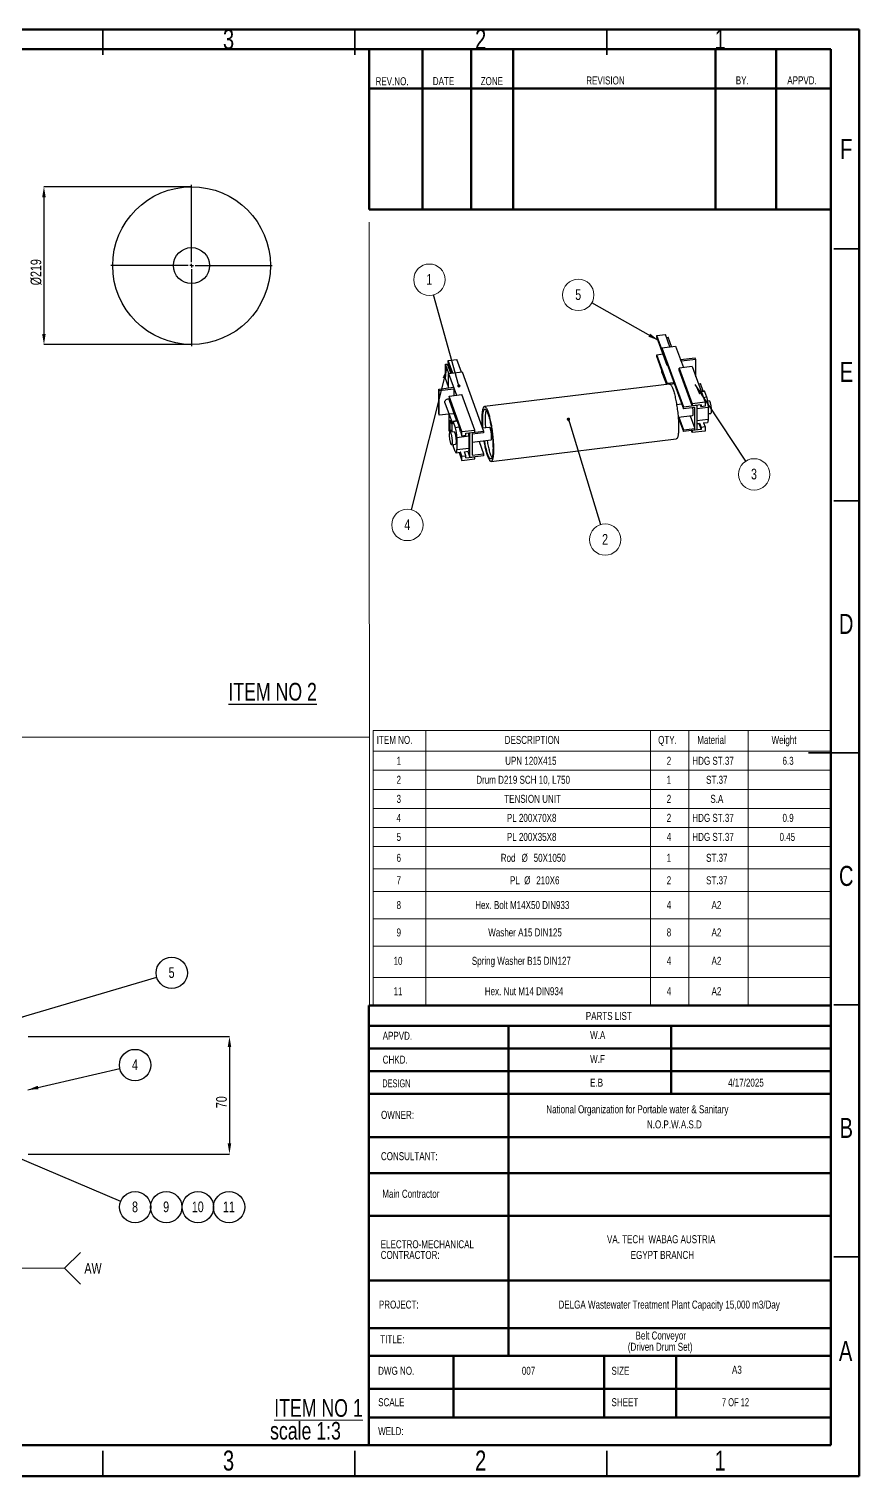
# Model space of a CAD drawing. Header units: millimetres. Extents: x 41 to 1868, y -696 to 319.
# Drawn here: x 1211.9 to 1376.5, y -323.8 to -36.7 of the extents above; entities that cross this region are included whole.
import ezdxf

# ---------------------------------------------------------------- set-up
doc = ezdxf.new("R2010")
doc.units = ezdxf.units.MM
doc.header["$PDSIZE"] = -1
doc.layers.add('BOLD', color=7, linetype='Continuous', lineweight=25)
doc.layers.add('FORMAT', color=7, linetype='Continuous')
doc.styles.add('SLDTEXTSTYLE0', font='TXT', dxfattribs={"width": 0.75})
doc.styles.add('SLDTEXTSTYLE8', font='TXT', dxfattribs={"width": 0.687299})
doc.styles.add('SLDTEXTSTYLE9', font='TXT', dxfattribs={"width": 0.678571})
doc.dimstyles.new('SLDDIMSTYLE0', dxfattribs={"dimtxt": 2.5, "dimasz": 2.116667, "dimexe": 0, "dimexo": 0.625, "dimgap": 0, "dimtad": 1, "dimdec": 0, "dimrnd": 1e-09, "dimtxsty": 'Standard', "dimsah": 1, "dimcen": 2.5, "dimazin": 3, "dimtfac": 2.116667, "dimtdec": 0, "dimtmove": 0, "dimatfit": 3, "dimfrac": 2})
doc.dimstyles.new('SLDDIMSTYLE1', dxfattribs={"dimtxt": 2.5, "dimasz": 0.651282, "dimexe": 0, "dimexo": 0.625, "dimgap": 0, "dimtad": 1, "dimdec": 0, "dimrnd": 1e-09, "dimtxsty": 'Standard', "dimblk1": 'DOT', "dimblk2": 'DOT', "dimsah": 1, "dimcen": 2.5, "dimazin": 3, "dimtfac": 0.651282, "dimtdec": 0, "dimtmove": 0, "dimatfit": 3, "dimldrblk": 'DOT', "dimfrac": 2})
doc.dimstyles.new('SLDDIMSTYLE26', dxfattribs={"dimtxt": 2.116667, "dimasz": 2.116667, "dimexe": 0, "dimexo": 0.625, "dimgap": 0.529167, "dimtad": 1, "dimdec": 0, "dimlfac": 3, "dimrnd": 1e-09, "dimzin": 12, "dimtxsty": 'SLDTEXTSTYLE0', "dimsah": 1, "dimcen": 2.5, "dimazin": 3, "dimtfac": 1, "dimtdec": 0, "dimtmove": 0, "dimatfit": 3, "dimfrac": 2, "dimtzin": 12})
doc.dimstyles.new('SLDDIMSTYLE32', dxfattribs={"dimtxt": 2.116667, "dimasz": 2.116667, "dimexe": 0, "dimexo": 0.625, "dimgap": 0.529167, "dimtad": 1, "dimdec": 0, "dimlfac": 7, "dimrnd": 1e-09, "dimzin": 12, "dimtxsty": 'SLDTEXTSTYLE0', "dimsah": 1, "dimcen": 2.5, "dimazin": 3, "dimtfac": 1, "dimtdec": 0, "dimtmove": 0, "dimatfit": 3, "dimfrac": 2, "dimtzin": 12})

# ---------------------------------------------------------------- blocks, each defined once
blk = doc.blocks.new('SW_NOTE_0_60')
at = {"color": 0, "linetype": 'Continuous', "lineweight": 0, "char_height": 3.5, "attachment_point": 2, "style": 'SLDTEXTSTYLE0'}
for s, insert in [('\\LITEM NO 1', (13.62, 4.51)), ('scale 1:3', (11.05, -0.01))]:
    blk.add_mtext(s, dxfattribs=dict(at, insert=insert))
blk = doc.blocks.new('SW_NOTE_0_61')
at = {"color": 0, "linetype": 'Continuous', "lineweight": 0, "char_height": 1.5875, "attachment_point": 1, "style": 'SLDTEXTSTYLE0'}
for s, insert in [('ELECTRO-MECHANICAL', (0, 2.05)), ('CONTRACTOR:', (0, -0.07))]:
    blk.add_mtext(s, dxfattribs=dict(at, insert=insert))
blk = doc.blocks.new('SW_NOTE_0_62')
at = {"layer": 'BOLD', "color": 0, "char_height": 1.5875, "attachment_point": 2, "style": 'SLDTEXTSTYLE0'}
for s, insert in [('VA. TECH  WABAG AUSTRIA', (13.44, 2.05)), ('EGYPT BRANCH', (13.68, -1.07))]:
    blk.add_mtext(s, dxfattribs=dict(at, insert=insert))
blk = doc.blocks.new('SW_TABLEANNOTATION_3')
at = {"color": 0, "linetype": 'Continuous', "lineweight": 18}
for p, q in [((0, 0), (0, -4.12)), ((0, 0), (10.45, 0)), ((10.45, 0), (10.45, -4.12)), ((10.45, 0), (55.01, 0)), ((55.01, 0), (55.01, -4.12)), ((55.01, 0), (62.6, 0)), ((62.6, 0), (62.6, -4.12)), ((62.6, 0), (74.35, 0)), ((74.35, 0), (74.35, -4.12)), ((74.35, 0), (90.93, 0)), ((90.93, 0), (90.93, -4.12)), ((0, -4.12), (10.45, -4.12)), ((0, -4.12), (0, -7.89)), ((10.45, -4.12), (55.01, -4.12)), ((10.45, -4.12), (10.45, -7.89)), ((55.01, -4.12), (62.6, -4.12)), ((55.01, -4.12), (55.01, -7.89)), ((62.6, -4.12), (74.35, -4.12)), ((62.6, -4.12), (62.6, -7.89)), ((74.35, -4.12), (90.93, -4.12)), ((74.35, -4.12), (74.35, -7.89)), ((90.93, -4.12), (90.93, -7.89)), ((0, -7.89), (0, -11.67)), ((0, -7.89), (10.45, -7.89)), ((10.45, -7.89), (10.45, -11.67)), ((10.45, -7.89), (55.01, -7.89)), ((55.01, -7.89), (55.01, -11.67)), ((55.01, -7.89), (62.6, -7.89)), ((62.6, -7.89), (62.6, -11.67)), ((62.6, -7.89), (74.35, -7.89)), ((74.35, -7.89), (74.35, -11.67)), ((74.35, -7.89), (90.93, -7.89)), ((90.93, -7.89), (90.93, -11.67)), ((0, -11.67), (0, -15.44)), ((0, -11.67), (10.45, -11.67)), ((10.45, -11.67), (10.45, -15.44)), ((10.45, -11.67), (55.01, -11.67)), ((55.01, -11.67), (55.01, -15.44)), ((55.01, -11.67), (62.6, -11.67)), ((62.6, -11.67), (62.6, -15.44)), ((62.6, -11.67), (74.35, -11.67)), ((74.35, -11.67), (74.35, -15.44)), ((74.35, -11.67), (90.93, -11.67)), ((90.93, -11.67), (90.93, -15.44)), ((0, -15.44), (0, -19.21)), ((0, -15.44), (10.45, -15.44)), ((10.45, -15.44), (10.45, -19.21)), ((10.45, -15.44), (55.01, -15.44)), ((55.01, -15.44), (55.01, -19.21)), ((55.01, -15.44), (62.6, -15.44)), ((62.6, -15.44), (62.6, -19.21)), ((62.6, -15.44), (74.35, -15.44)), ((74.35, -15.44), (74.35, -19.21)), ((74.35, -15.44), (90.93, -15.44)), ((90.93, -15.44), (90.93, -19.21)), ((0, -19.21), (0, -22.99)), ((0, -19.21), (10.45, -19.21)), ((10.45, -19.21), (10.45, -22.99)), ((10.45, -19.21), (55.01, -19.21)), ((55.01, -19.21), (55.01, -22.99)), ((55.01, -19.21), (62.6, -19.21)), ((62.6, -19.21), (62.6, -22.99)), ((62.6, -19.21), (74.35, -19.21)), ((74.35, -19.21), (74.35, -22.99)), ((74.35, -19.21), (90.93, -19.21)), ((90.93, -19.21), (90.93, -22.99)), ((0, -22.99), (0, -27.45)), ((0, -22.99), (10.45, -22.99)), ((10.45, -22.99), (10.45, -27.45)), ((10.45, -22.99), (55.01, -22.99)), ((55.01, -22.99), (55.01, -27.45)), ((55.01, -22.99), (62.6, -22.99)), ((62.6, -22.99), (62.6, -27.45)), ((62.6, -22.99), (74.35, -22.99)), ((74.35, -22.99), (74.35, -27.45)), ((74.35, -22.99), (90.93, -22.99)), ((90.93, -22.99), (90.93, -27.45)), ((0, -27.45), (0, -31.91)), ((0, -27.45), (10.45, -27.45)), ((10.45, -27.45), (10.45, -31.91)), ((10.45, -27.45), (55.01, -27.45)), ((55.01, -27.45), (55.01, -31.91)), ((55.01, -27.45), (62.6, -27.45)), ((62.6, -27.45), (62.6, -31.91)), ((62.6, -27.45), (74.35, -27.45)), ((74.35, -27.45), (74.35, -31.91)), ((74.35, -27.45), (90.93, -27.45)), ((90.93, -27.45), (90.93, -31.91)), ((0, -31.91), (0, -37.34)), ((0, -31.91), (10.45, -31.91)), ((10.45, -31.91), (10.45, -37.34)), ((10.45, -31.91), (55.01, -31.91)), ((55.01, -31.91), (55.01, -37.34)), ((55.01, -31.91), (62.6, -31.91)), ((62.6, -31.91), (62.6, -37.34)), ((62.6, -31.91), (74.35, -31.91)), ((74.35, -31.91), (74.35, -37.34)), ((74.35, -31.91), (90.93, -31.91)), ((90.93, -31.91), (90.93, -37.34)), ((0, -37.34), (0, -42.77)), ((0, -37.34), (10.45, -37.34)), ((10.45, -37.34), (10.45, -42.77)), ((10.45, -37.34), (55.01, -37.34)), ((55.01, -37.34), (55.01, -42.77)), ((55.01, -37.34), (62.6, -37.34)), ((62.6, -37.34), (62.6, -42.77)), ((62.6, -37.34), (74.35, -37.34)), ((74.35, -37.34), (74.35, -42.77)), ((74.35, -37.34), (90.93, -37.34)), ((90.93, -37.34), (90.93, -42.77)), ((0, -42.77), (0, -49.01)), ((0, -42.77), (10.45, -42.77)), ((10.45, -42.77), (10.45, -49.01)), ((10.45, -42.77), (55.01, -42.77)), ((55.01, -42.77), (55.01, -49.01)), ((55.01, -42.77), (62.6, -42.77)), ((62.6, -42.77), (62.6, -49.01)), ((62.6, -42.77), (74.35, -42.77)), ((74.35, -42.77), (74.35, -49.01)), ((74.35, -42.77), (90.93, -42.77)), ((90.93, -42.77), (90.93, -49.01)), ((0, -49.01), (0, -54.44)), ((0, -49.01), (10.45, -49.01)), ((10.45, -49.01), (10.45, -54.44)), ((10.45, -49.01), (55.01, -49.01)), ((55.01, -49.01), (55.01, -54.44)), ((55.01, -49.01), (62.6, -49.01)), ((62.6, -49.01), (62.6, -54.44)), ((62.6, -49.01), (74.35, -49.01)), ((74.35, -49.01), (74.35, -54.44)), ((74.35, -49.01), (90.93, -49.01)), ((90.93, -49.01), (90.93, -54.44)), ((0, -54.44), (10.45, -54.44)), ((10.45, -54.44), (55.01, -54.44)), ((55.01, -54.44), (62.6, -54.44)), ((62.6, -54.44), (74.35, -54.44)), ((74.35, -54.44), (90.93, -54.44))]:
    blk.add_line(p, q, dxfattribs=at)
at = {"color": 0, "linetype": 'Continuous', "lineweight": 0, "attachment_point": 1, "style": 'SLDTEXTSTYLE0'}
for s, insert, char_height in [('ITEM NO.', (0.71, -1.07), 1.587), ('DESCRIPTION', (26.09, -1.07), 1.5875), ('QTY.', (56.51, -1.07), 1.587), ('Material', (64.27, -1.07), 1.587), ('Weight', (79.01, -1.07), 1.587), ('1', (4.64, -5.21), 1.59), ('UPN 120X415', (26.18, -5.21), 1.5875), ('2', (58.22, -5.21), 1.59), ('HDG ST.37', (63.3, -5.21), 1.587), ('6.3', (81.18, -5.21), 1.587), ('2', (4.64, -8.98), 1.59), ('Drum D219 SCH 10, L750', (20.45, -8.98), 1.5875), ('1', (58.22, -8.98), 1.59), ('ST.37', (66.03, -8.98), 1.587), ('3', (4.64, -12.76), 1.59), ('TENSION UNIT', (26, -12.76), 1.5875), ('2', (58.22, -12.76), 1.59), ('S.A', (66.87, -12.76), 1.587), ('4', (4.64, -16.53), 1.59), ('PL 200X70X8', (26.52, -16.53), 1.5875), ('2', (58.22, -16.53), 1.59), ('HDG ST.37', (63.3, -16.53), 1.587), ('0.9', (81.18, -16.53), 1.587), ('5', (4.64, -20.31), 1.59), ('PL 200X35X8', (26.52, -20.31), 1.5875), ('4', (58.22, -20.31), 1.59), ('HDG ST.37', (63.3, -20.31), 1.587), ('0.45', (80.59, -20.31), 1.587), ('6', (4.64, -24.46), 1.59), ('Rod', (25.31, -24.46), 1.587), ('%%c', (29.43, -24.46), 1.587), ('50X1050', (31.83, -24.46), 1.587), ('1', (58.22, -24.46), 1.59), ('ST.37', (66.03, -24.46), 1.587), ('7', (4.64, -28.92), 1.59), ('PL', (27.14, -28.92), 1.587), ('%%c', (29.95, -28.92), 1.587), ('210X6', (32.35, -28.92), 1.587), ('2', (58.22, -28.92), 1.59), ('ST.37', (66.03, -28.92), 1.587), ('8', (4.64, -33.83), 1.59), ('Hex. Bolt M14X50 DIN933', (20.24, -33.83), 1.5875), ('4', (58.22, -33.83), 1.59), ('A2', (67.11, -33.83), 1.587), ('9', (4.64, -39.26), 1.59), ('Washer A15 DIN125', (22.82, -39.26), 1.5875), ('8', (58.22, -39.26), 1.59), ('A2', (67.11, -39.26), 1.587), ('10', (4.05, -44.9), 1.587), ('Spring Washer B15 DIN127', (19.57, -44.9), 1.5875), ('4', (58.22, -44.9), 1.59), ('A2', (67.11, -44.9), 1.587), ('11', (4.05, -50.93), 1.587), ('Hex. Nut M14 DIN934', (22.14, -50.93), 1.5875), ('4', (58.22, -50.93), 1.59), ('A2', (67.11, -50.93), 1.587)]:
    blk.add_mtext(s, dxfattribs=dict(at, insert=insert, char_height=char_height))
blk = doc.blocks.new('SW_NOTE_0_63')
at = {"color": 0, "linetype": 'Continuous', "lineweight": 0}
blk.add_circle((-0.83, 3), 3.11, dxfattribs=at)
at = {"color": 0, "linetype": 'Continuous', "lineweight": 0, "insert": (-0.86, 4.12), "char_height": 2.12, "attachment_point": 2, "style": 'SLDTEXTSTYLE0'}
blk.add_mtext('1', dxfattribs=at)
blk = doc.blocks.new('_Dot')
at = {"color": 0, "linetype": 'ByBlock', "lineweight": -2}
blk.add_line((-0.5, 0), (-1, 0), dxfattribs=at)
at = {"color": 0, "linetype": 'ByBlock', "const_width": 0.5}
blk.add_lwpolyline([(-0.25, 0, 1), (0.25, 0, 1)], format="xyb", close=True, dxfattribs=at)
blk = doc.blocks.new('SW_NOTE_0_64')
at = {"color": 0, "linetype": 'Continuous', "lineweight": 0}
blk.add_circle((0.91, -2.98), 3.11, dxfattribs=at)
at = {"color": 0, "linetype": 'Continuous', "lineweight": 0, "insert": (0.89, -1.86), "char_height": 2.12, "attachment_point": 2, "style": 'SLDTEXTSTYLE0'}
blk.add_mtext('2', dxfattribs=at)
blk = doc.blocks.new('SW_NOTE_0_65')
at = {"color": 0, "linetype": 'Continuous', "lineweight": 0}
blk.add_circle((1.72, -2.6), 3.11, dxfattribs=at)
at = {"color": 0, "linetype": 'Continuous', "lineweight": 0, "insert": (1.69, -1.48), "char_height": 2.12, "attachment_point": 2, "style": 'SLDTEXTSTYLE0'}
blk.add_mtext('3', dxfattribs=at)
blk = doc.blocks.new('SW_NOTE_0_66')
at = {"color": 0, "linetype": 'Continuous', "lineweight": 0}
blk.add_circle((-2.71, 1.53), 3.11, dxfattribs=at)
at = {"color": 0, "linetype": 'Continuous', "lineweight": 0, "insert": (-2.73, 2.66), "char_height": 2.12, "attachment_point": 2, "style": 'SLDTEXTSTYLE0'}
blk.add_mtext('5', dxfattribs=at)
blk = doc.blocks.new('SW_NOTE_0_67')
at = {"color": 0, "linetype": 'Continuous', "lineweight": 0}
blk.add_circle((-0.76, -3.02), 3.11, dxfattribs=at)
at = {"color": 0, "linetype": 'Continuous', "lineweight": 0, "insert": (-0.78, -1.9), "char_height": 2.12, "attachment_point": 2, "style": 'SLDTEXTSTYLE0'}
blk.add_mtext('4', dxfattribs=at)
blk = doc.blocks.new('*D908')
at = {"layer": 'Defpoints', "color": 0}
for p in [(1244.15, -68.02), (1214.87, -99.32), (1244.15, -99.32)]:
    blk.add_point(p, dxfattribs=at)
at = {"layer": 'FORMAT', "color": 0, "lineweight": -2}
for p, q in [((1244.09, -68.02), (1214.87, -68.02)), ((1214.87, -70.13), (1214.87, -97.2)), ((1244.09, -99.32), (1214.87, -99.32))]:
    blk.add_line(p, q, dxfattribs=at)
at = {"layer": 'FORMAT', "color": 0}
for points in [[(1214.51, -70.13), (1215.22, -70.13), (1214.87, -68.02)], [(1214.51, -97.2), (1215.22, -97.2), (1214.87, -99.32)]]:
    blk.add_solid(points, dxfattribs=at)
at = {"layer": 'FORMAT', "color": 0, "insert": (1212.22, -84.98), "char_height": 2.117, "attachment_point": 2, "rotation": 90, "style": 'SLDTEXTSTYLE0'}
blk.add_mtext('\\A1;%%c219', dxfattribs=at)
blk = doc.blocks.new('SW_CENTERMARKSYMBOL_73')
at = {"layer": 'FORMAT', "color": 0}
for p, q in [((0, 0.71), (0, 16.01)), ((-0.71, 0), (-16.01, 0)), ((0, 0), (-0.36, 0)), ((0, 0), (0, 0.36)), ((0, 0), (0, -0.36)), ((0, 0), (0.36, 0)), ((0.71, 0), (16.01, 0)), ((0, -0.71), (0, -16.01))]:
    blk.add_line(p, q, dxfattribs=at)
blk = doc.blocks.new('*D924')
at = {"layer": 'BOLD', "color": 0, "lineweight": -2}
for p, q in [((1211.72, -236.6), (1251.66, -236.6)), ((1251.66, -238.71), (1251.66, -257.81)), ((1211.72, -259.93), (1251.66, -259.93))]:
    blk.add_line(p, q, dxfattribs=at)
at = {"layer": 'BOLD', "color": 0}
for points in [[(1251.31, -238.71), (1252.01, -238.71), (1251.66, -236.6)], [(1251.31, -257.81), (1252.01, -257.81), (1251.66, -259.93)]]:
    blk.add_solid(points, dxfattribs=at)
at = {"layer": 'Defpoints', "color": 0}
for p in [(1211.66, -236.6), (1211.66, -259.93), (1251.66, -259.93)]:
    blk.add_point(p, dxfattribs=at)
at = {"layer": 'BOLD', "color": 0, "insert": (1249.01, -249.65), "char_height": 2.117, "attachment_point": 2, "rotation": 90, "style": 'SLDTEXTSTYLE0'}
blk.add_mtext('\\A1;70', dxfattribs=at)
blk = doc.blocks.new('SW_NOTE_0_70')
at = {"layer": 'FORMAT', "color": 0}
blk.add_circle((2.87, -1.21), 3.11, dxfattribs=at)
at = {"layer": 'FORMAT', "color": 0, "insert": (2.85, -0.09), "char_height": 2.12, "attachment_point": 2, "style": 'SLDTEXTSTYLE0'}
blk.add_mtext('8', dxfattribs=at)
blk = doc.blocks.new('SW_NOTE_0_71')
at = {"layer": 'FORMAT', "color": 0}
blk.add_circle((2.99, 0.88), 3.11, dxfattribs=at)
at = {"layer": 'FORMAT', "color": 0, "insert": (2.96, 2), "char_height": 2.12, "attachment_point": 2, "style": 'SLDTEXTSTYLE0'}
blk.add_mtext('5', dxfattribs=at)
blk = doc.blocks.new('SW_NOTE_0_72')
at = {"layer": 'FORMAT', "color": 0}
blk.add_circle((3.03, 0.7), 3.11, dxfattribs=at)
at = {"layer": 'FORMAT', "color": 0, "insert": (3.01, 1.82), "char_height": 2.12, "attachment_point": 2, "style": 'SLDTEXTSTYLE0'}
blk.add_mtext('4', dxfattribs=at)
blk = doc.blocks.new('SW_NOTE_0_73')
at = {"layer": 'FORMAT', "color": 0}
blk.add_circle((0.78, 1.61), 3.11, dxfattribs=at)
at = {"layer": 'FORMAT', "color": 0, "insert": (0.76, 2.73), "char_height": 2.12, "attachment_point": 2, "style": 'SLDTEXTSTYLE0'}
blk.add_mtext('9', dxfattribs=at)
blk = doc.blocks.new('SW_NOTE_0_74')
at = {"layer": 'FORMAT', "color": 0}
blk.add_circle((1.56, 1.61), 3.11, dxfattribs=at)
at = {"layer": 'FORMAT', "color": 0, "insert": (1.52, 2.73), "char_height": 2.117, "attachment_point": 2, "style": 'SLDTEXTSTYLE0'}
blk.add_mtext('10', dxfattribs=at)
blk = doc.blocks.new('SW_NOTE_0_75')
at = {"layer": 'FORMAT', "color": 0}
blk.add_circle((1.56, 1.61), 3.11, dxfattribs=at)
at = {"layer": 'FORMAT', "color": 0, "insert": (1.52, 2.73), "char_height": 2.117, "attachment_point": 2, "style": 'SLDTEXTSTYLE0'}
blk.add_mtext('11', dxfattribs=at)
blk = doc.blocks.new('SW_SYMBOL_AWLD_FILL')
at = {"color": 0, "linetype": 'Continuous', "lineweight": 0}
for p, q in [((0, 0), (0, 1250)), ((0, 1250), (1250, 0)), ((1250, 0), (0, 0))]:
    blk.add_line(p, q, dxfattribs=at)
blk = doc.blocks.new('SW_WELDSYMBOL_9')
at = {"color": 0, "linetype": 'Continuous', "lineweight": 0}
for p, q in [((28.55, 3.15), (25.4, 0)), ((25.4, 0), (0, 0)), ((28.55, -3.15), (25.4, 0))]:
    blk.add_line(p, q, dxfattribs=at)
at = {"color": 0, "linetype": 'Continuous', "lineweight": 0, "extrusion": (0, 0, -1), "xscale": 0.0027037109, "yscale": 0.0027037109, "zscale": 0.0027037109, "rotation": 180}
blk.add_blockref('SW_SYMBOL_AWLD_FILL', (-11.09, -0.01), dxfattribs=at)
at = {"color": 0, "linetype": 'Continuous', "lineweight": 0, "insert": (29.32, 1.05), "char_height": 2.117, "attachment_point": 1, "style": 'SLDTEXTSTYLE0'}
blk.add_mtext('AW', dxfattribs=at)

msp = doc.modelspace()

# ---------------------------------------------------------------- linework, layer by layer
at = {"color": 7, "linetype": 'Continuous', "lineweight": 70}
for p, q in [((976.5203, -36.8262), (1376.5203, -36.8262)), ((1376.5203, -36.8262), (1376.5203, -323.8262)), ((981.5203, -40.6927), (1370.9228, -40.6927)), ((1370.9228, -40.6927), (1370.9228, -317.6927)), ((1370.9228, -317.6927), (981.5203, -317.6927)), ((1376.5203, -323.8262), (976.5203, -323.8262))]:
    msp.add_line(p, q, dxfattribs=at)
at = {"color": 7, "linetype": 'Continuous', "lineweight": 35}
for p, q in [((1226.5203, -41.8262), (1226.5203, -36.8262)), ((1276.5203, -41.8262), (1276.5203, -36.8262)), ((1326.5203, -41.8262), (1326.5203, -36.8262)), ((1371.5203, -80.3262), (1376.5203, -80.3262)), ((1371.5203, -130.3262), (1376.5203, -130.3262)), ((1376.5213, -180.3262), (1366.5193, -180.3262)), ((1371.5203, -180.3262), (1376.5203, -180.3262)), ((1371.5203, -230.3262), (1376.5203, -230.3262)), ((1371.5203, -280.3262), (1376.5203, -280.3262)), ((1226.5203, -318.8262), (1226.5203, -323.8262)), ((1276.5203, -318.8262), (1276.5203, -323.8262)), ((1326.5203, -318.8262), (1326.5203, -323.8262))]:
    msp.add_line(p, q, dxfattribs=at)
at = {"color": 7, "linetype": 'Continuous', "lineweight": 50}
for p, q in [((1279.3632, -40.6927), (1279.3632, -72.5156)), ((1289.9391, -40.6927), (1289.9391, -72.3789)), ((1299.5986, -40.6927), (1299.5986, -72.5156)), ((1307.956, -40.6927), (1307.956, -72.5156)), ((1348.0727, -40.6927), (1348.0727, -72.5156)), ((1360.1093, -40.6927), (1360.1093, -72.5156)), ((1370.9228, -48.5084), (1279.3632, -48.5084)), ((1370.9228, -72.5156), (1279.3632, -72.5156)), ((1370.9228, -230.4502), (1279.325, -230.4502)), ((1279.325, -230.4502), (1279.325, -243.4652)), ((1370.9228, -234.4652), (1279.325, -234.4652)), ((1306.968, -238.9652), (1306.968, -234.4652)), ((1339.2592, -247.9652), (1339.2592, -234.4652)), ((1370.9228, -238.9652), (1279.325, -238.9652)), ((1306.968, -243.4652), (1306.968, -238.9652)), ((1279.325, -243.4652), (1279.325, -317.6927)), ((1370.9228, -243.4652), (1279.325, -243.4652)), ((1306.968, -247.9652), (1306.968, -243.4652)), ((1370.9228, -247.9652), (1279.325, -247.9652)), ((1306.968, -300.0008), (1306.968, -247.9652)), ((1370.9228, -256.5592), (1279.325, -256.5592)), ((1370.9228, -263.7107), (1279.325, -263.7107)), ((1370.9228, -272.1848), (1279.325, -272.1848)), ((1370.9228, -284.9952), (1279.325, -284.9952)), ((1370.9228, -294.459), (1279.325, -294.459)), ((1279.325, -300.0008), (1370.9228, -300.0008)), ((1296.0776, -312.1927), (1296.0776, -300.0008)), ((1325.9602, -312.1927), (1325.9602, -300.0008)), ((1340.2306, -312.1927), (1340.2306, -300.0008)), ((1279.325, -306.5289), (1370.9228, -306.5289)), ((1279.325, -312.1927), (1370.9228, -312.1927))]:
    msp.add_line(p, q, dxfattribs=at)
at = {"color": 7, "linetype": 'Continuous', "lineweight": 18}
for p, q in [((1279.3632, -75.0645), (1279.4044, -234.5008)), ((981.9572, -177.2387), (1279.3896, -177.2387))]:
    msp.add_line(p, q, dxfattribs=at)
at = {"color": 7, "linetype": 'Continuous', "lineweight": 25}
for p, q in [((1336.4073, -97.5098), (1338.1201, -97.3025)), ((1336.4073, -97.8365), (1336.4073, -97.5098)), ((1338.4595, -103.1599), (1336.4073, -97.5098)), ((1339.0184, -99.7756), (1338.1201, -97.3025)), ((1338.4595, -103.4865), (1336.4073, -97.8365)), ((1337.4334, -99.9674), (1340.1249, -99.6416)), ((1337.4334, -99.9674), (1341.6918, -111.6912)), ((1337.4334, -100.3348), (1337.4334, -99.9674)), ((1337.4334, -100.3348), (1341.6918, -112.0586)), ((1338.3474, -97.9282), (1338.6584, -97.8906)), ((1339.3294, -99.7379), (1338.6584, -97.8906)), ((1340.1249, -99.6416), (1341.6759, -103.9118)), ((1294.5183, -103.2336), (1294.9098, -103.1862)), ((1294.5183, -106.0915), (1294.5183, -103.2336)), ((1295.1893, -105.0809), (1294.5183, -103.2336)), ((1295.5808, -105.0336), (1294.9098, -103.1862)), ((1295.0566, -102.5152), (1296.7694, -102.3079)), ((1295.9549, -104.9883), (1295.0566, -102.5152)), ((1295.0566, -102.8419), (1295.0566, -102.5152)), ((1295.8412, -105.002), (1295.0566, -102.8419)), ((1297.6676, -104.781), (1296.7694, -102.3079)), ((1336.4073, -101.3476), (1337.629, -101.1997)), ((1336.4073, -101.6742), (1336.4073, -101.3476)), ((1338.4595, -106.9976), (1336.4073, -101.3476)), ((1338.432, -107.2484), (1336.4073, -101.6742)), ((1338.4595, -103.4865), (1338.4595, -103.1599)), ((1344.0461, -101.9982), (1341.11, -102.3536)), ((1341.2126, -102.6361), (1341.11, -102.3536)), ((1344.1487, -102.2807), (1341.2126, -102.6361)), ((1344.1487, -102.2807), (1344.0461, -101.9982)), ((1344.1487, -105.7403), (1344.1487, -102.2807)), ((1295.104, -107.704), (1294.5183, -106.0915)), ((1295.104, -105.0913), (1297.7955, -104.7655)), ((1295.104, -105.0913), (1296.655, -109.3615)), ((1295.104, -107.9225), (1295.104, -105.0913)), ((1297.7955, -104.7655), (1302.0538, -116.4892)), ((1337.4334, -104.8666), (1337.4334, -104.4992)), ((1337.4334, -104.4992), (1338.432, -107.2484)), ((1337.4334, -104.8666), (1338.3042, -107.2638)), ((1338.5732, -103.4727), (1338.4595, -103.4865)), ((1343.4084, -103.7021), (1340.8637, -104.0101)), ((1340.8637, -104.0101), (1343.429, -111.0726)), ((1340.8637, -104.4184), (1340.8637, -104.0101)), ((1343.429, -111.4809), (1340.8637, -104.4184)), ((1343.4084, -103.7021), (1345.9736, -110.7646)), ((1293.1529, -108.1587), (1296.089, -107.8033)), ((1293.1529, -108.1587), (1293.2555, -108.4412)), ((1293.1529, -113.0579), (1293.1529, -108.1587)), ((1293.2555, -108.4412), (1296.1917, -108.0858)), ((1293.2555, -113.3404), (1293.2555, -108.4412)), ((1296.089, -107.8033), (1296.1917, -108.0858)), ((1296.1917, -108.0858), (1296.1917, -109.4175)), ((1338.9498, -107.1857), (1302.248, -111.6284)), ((1338.4595, -106.9976), (1339.7948, -106.836)), ((1338.4595, -107.245), (1338.4595, -106.9976)), ((1339.9084, -107.1488), (1339.1131, -107.2451)), ((1344.6444, -107.1049), (1345.047, -107.0562)), ((1345.5932, -108.56), (1345.047, -107.0562)), ((1345.8078, -108.534), (1345.1906, -108.6087)), ((1345.8679, -108.6221), (1346.268, -109.7239)), ((1294.3893, -110.9129), (1295.2303, -113.2283)), ((1295.2066, -109.5368), (1297.7513, -109.2288)), ((1297.7719, -116.5993), (1295.2066, -109.5368)), ((1295.2066, -109.5368), (1295.2066, -110.3533)), ((1295.2066, -110.3533), (1296.7047, -114.4778)), ((1300.3165, -116.2913), (1297.7513, -109.2288)), ((1341.3625, -111.152), (1340.345, -111.2752)), ((1341.6918, -111.6912), (1344.3832, -111.3654)), ((1341.6918, -112.0586), (1341.6918, -111.6912)), ((1343.9428, -111.7861), (1341.6918, -112.0586)), ((1345.9736, -110.7646), (1343.429, -111.0726)), ((1343.429, -111.0726), (1343.429, -111.4809)), ((1345.1907, -111.2676), (1343.429, -111.4809)), ((1343.9428, -115.9505), (1343.9428, -111.7861)), ((1344.3832, -111.3654), (1344.3832, -116.2646)), ((1345.1907, -111.6759), (1345.0486, -111.2848)), ((1345.1907, -111.2676), (1345.1907, -111.6759)), ((1345.9736, -111.5811), (1345.1907, -111.6759)), ((1345.9736, -110.7646), (1345.9736, -111.5811)), ((1346.7982, -110.494), (1346.4625, -110.5347)), ((1346.5759, -111.7962), (1346.5759, -114.1233)), ((1293.1529, -113.0579), (1293.2555, -113.3404)), ((1295.1862, -113.1067), (1293.2555, -113.3404)), ((1295.2066, -114.436), (1295.2303, -114.4332)), ((1295.2066, -114.436), (1295.2066, -115.2526)), ((1295.2303, -114.5013), (1295.2066, -114.436)), ((1295.2303, -113.0863), (1296.1585, -112.974)), ((1295.2303, -116.475), (1295.2303, -113.0863)), ((1295.9486, -115.0638), (1295.2303, -113.0863)), ((1295.4356, -114.3454), (1295.7434, -115.1929)), ((1295.4356, -116.3459), (1295.4356, -114.3454)), ((1295.9486, -114.7781), (1295.9486, -115.0638)), ((1296.7619, -114.4709), (1295.9911, -114.5642)), ((1296.822, -114.559), (1296.0512, -114.6523)), ((1296.0512, -114.6523), (1296.4514, -115.754)), ((1296.822, -114.559), (1297.2221, -115.6607)), ((1340.6454, -113.757), (1343.5192, -113.4092)), ((1340.6619, -113.7551), (1341.6918, -116.5904)), ((1340.7897, -113.7396), (1341.6918, -116.223)), ((1343.0408, -113.4671), (1343.9428, -115.9505)), ((1345.6753, -114.8424), (1345.9736, -115.6638)), ((1345.7066, -114.8435), (1345.677, -114.8471)), ((1345.6809, -114.8578), (1346.4483, -114.7649)), ((1346.5759, -113.0392), (1347.0986, -112.9759)), ((1295.2066, -115.2526), (1295.2303, -115.3178)), ((1295.2303, -116.475), (1295.3507, -116.8064)), ((1296.1986, -116.619), (1295.4156, -116.7137)), ((1295.4356, -116.3459), (1295.7434, -116.3087)), ((1295.5627, -116.6959), (1295.4356, -116.3459)), ((1295.7434, -115.1929), (1295.7434, -116.6741)), ((1296.4514, -115.754), (1297.2221, -115.6607)), ((1299.1571, -117.5361), (1296.7592, -117.8263)), ((1297.4314, -116.5635), (1297.4681, -116.5591)), ((1297.4735, -116.5944), (1297.7719, -117.4158)), ((1297.7719, -116.5993), (1300.3165, -116.2913)), ((1297.7719, -117.4158), (1297.7719, -116.5993)), ((1297.7719, -117.4158), (1298.5549, -117.321)), ((1298.5549, -116.9128), (1300.3165, -116.6995)), ((1298.5549, -117.321), (1298.5549, -116.9128)), ((1299.1571, -117.5361), (1299.1571, -119.8632)), ((1299.3623, -116.815), (1302.0538, -116.4892)), ((1299.3623, -121.7143), (1299.3623, -116.815)), ((1302.0538, -116.8567), (1299.8027, -117.1292)), ((1299.8027, -117.1292), (1299.8027, -121.2935)), ((1300.3165, -116.6995), (1300.3165, -116.2913)), ((1303.2453, -115.766), (1301.8523, -115.9346)), ((1302.0538, -116.4892), (1302.0538, -116.8567)), ((1341.6918, -116.223), (1343.9428, -115.9505)), ((1341.6918, -116.5904), (1341.6918, -116.223)), ((1344.3832, -116.2646), (1341.6918, -116.5904)), ((1343.429, -116.7884), (1343.2869, -116.3973)), ((1345.1907, -116.1669), (1343.429, -116.3801)), ((1343.429, -116.3801), (1343.429, -116.7884)), ((1345.9736, -116.4804), (1343.429, -116.7884)), ((1344.3832, -115.0149), (1344.8212, -114.9619)), ((1344.7559, -114.9698), (1345.1907, -116.1669)), ((1344.8869, -114.9427), (1344.8502, -114.9472)), ((1344.8923, -114.9372), (1345.1907, -115.7586)), ((1345.9736, -115.6638), (1345.1907, -115.7586)), ((1345.1907, -115.7586), (1345.1907, -116.1669)), ((1345.9736, -115.6638), (1345.9736, -116.4804)), ((1295.716, -119.1956), (1296.499, -119.1009)), ((1296.4514, -120.5308), (1296.0512, -119.429)), ((1296.7592, -117.8263), (1296.7592, -120.1535)), ((1296.7592, -120.1535), (1299.1571, -119.8632)), ((1298.5549, -121.4038), (1298.2565, -120.5823)), ((1298.2878, -120.5834), (1298.2582, -120.587)), ((1298.2621, -120.5978), (1299.0295, -120.5049)), ((1298.9275, -120.5172), (1299.3623, -121.7143)), ((1299.8027, -118.7009), (1303.5458, -118.2479)), ((1301.1518, -118.5377), (1302.0538, -121.021)), ((1303.5644, -122.504), (1340.2663, -118.0613)), ((1296.6317, -120.7951), (1297.4024, -120.7018)), ((1297.195, -120.7269), (1297.7719, -122.3151)), ((1297.4681, -120.6826), (1297.4314, -120.6871)), ((1297.7719, -121.4985), (1297.4735, -120.6771)), ((1297.7719, -121.4985), (1298.5549, -121.4038)), ((1297.7719, -122.3151), (1297.7719, -121.4985)), ((1297.7719, -122.3151), (1300.3165, -122.007)), ((1298.5549, -121.812), (1298.5549, -121.4038)), ((1298.5549, -121.812), (1300.3165, -121.5988)), ((1302.0538, -121.3885), (1299.3623, -121.7143)), ((1299.8027, -121.2935), (1302.0538, -121.021)), ((1300.3165, -122.007), (1300.3165, -121.5988)), ((1302.0538, -121.021), (1302.0538, -121.3885))]:
    msp.add_line(p, q, dxfattribs=at)
at = {"color": 8, "linetype": 'Continuous', "lineweight": 25}
for p, q in [((1345.8679, -108.6221), (1345.2238, -108.7001)), ((1346.5759, -111.7962), (1344.3832, -112.0616)), ((1345.6239, -109.8018), (1346.268, -109.7239)), ((1344.3832, -114.3887), (1346.5759, -114.1233))]:
    msp.add_line(p, q, dxfattribs=at)
at = {"color": 7, "linetype": 'Continuous', "lineweight": 25, "flags": 128}
for points in [[(1338.9498, -107.1857), (1338.9883, -107.1858), (1339.0424, -107.2011), (1339.0983, -107.2338), (1339.1558, -107.2837), (1339.2147, -107.3507), (1339.2749, -107.4347), (1339.3362, -107.5352), (1339.3983, -107.6521), (1339.4611, -107.7848), (1339.5244, -107.9331), (1339.588, -108.0964), (1339.6516, -108.2742), (1339.7151, -108.4659), (1339.7782, -108.671), (1339.8408, -108.8887), (1339.9026, -109.1184), (1339.9635, -109.3593), (1340.0233, -109.6106), (1340.0817, -109.8716), (1340.1387, -110.1414), (1340.1939, -110.4192), (1340.2472, -110.7041), (1340.2985, -110.995), (1340.3476, -111.2912), (1340.3943, -111.5917), (1340.4385, -111.8955), (1340.48, -112.2016), (1340.5187, -112.509), (1340.5546, -112.8169), (1340.5873, -113.1241), (1340.617, -113.4297), (1340.6434, -113.7327), (1340.6665, -114.0321), (1340.6862, -114.3271), (1340.7025, -114.6166), (1340.7152, -114.8997), (1340.7245, -115.1755), (1340.7301, -115.4432), (1340.7321, -115.7018), (1340.7305, -115.9505), (1340.7254, -116.1886), (1340.7166, -116.4153), (1340.7044, -116.6298), (1340.6885, -116.8315), (1340.6693, -117.0197), (1340.6466, -117.1939), (1340.6206, -117.3534), (1340.5914, -117.4977), (1340.559, -117.6264), (1340.5236, -117.7391), (1340.4852, -117.8354), (1340.444, -117.9151), (1340.4002, -117.9777), (1340.3538, -118.0232), (1340.305, -118.0515), (1340.2663, -118.0613)], [(1345.8078, -108.534), (1345.8108, -108.534), (1345.8286, -108.5451), (1345.8478, -108.5748), (1345.8679, -108.6221)], [(1294.3622, -110.7569), (1294.371, -110.6641), (1294.3974, -110.5716), (1294.4407, -110.4817), (1294.4996, -110.3969), (1294.5727, -110.3191), (1294.6581, -110.2506), (1294.7536, -110.1931), (1294.8567, -110.148), (1294.9647, -110.1165), (1295.0749, -110.0995), (1295.1843, -110.0973), (1295.2066, -110.0987)], [(1294.3893, -110.9129), (1294.371, -110.8475), (1294.3622, -110.7569)], [(1301.8688, -115.9326), (1301.8588, -115.8067), (1301.8374, -115.5094), (1301.8194, -115.2171), (1301.8049, -114.9307), (1301.7939, -114.6511), (1301.7865, -114.3792), (1301.7827, -114.116), (1301.7824, -113.8622), (1301.7858, -113.6187), (1301.7928, -113.3862), (1301.8033, -113.1655), (1301.8173, -112.9573), (1301.8349, -112.7623), (1301.8558, -112.5811), (1301.8802, -112.4142), (1301.9078, -112.2622), (1301.9386, -112.1256), (1301.9725, -112.0049), (1302.0095, -111.9003), (1302.0492, -111.8123), (1302.0918, -111.7411), (1302.1369, -111.687), (1302.1845, -111.6501), (1302.2344, -111.6306)], [(1302.2344, -111.6306), (1302.2865, -111.6285), (1302.3406, -111.6438), (1302.3964, -111.6764), (1302.4539, -111.7264), (1302.5129, -111.7934), (1302.5731, -111.8773), (1302.6343, -111.9779), (1302.6965, -112.0947), (1302.7593, -112.2275), (1302.8226, -112.3758), (1302.8861, -112.5391), (1302.9498, -112.7169), (1303.0132, -112.9086), (1303.0764, -113.1136), (1303.139, -113.3313), (1303.2008, -113.561), (1303.2617, -113.8019), (1303.3215, -114.0533), (1303.3799, -114.3143), (1303.4368, -114.5841), (1303.492, -114.8619), (1303.5454, -115.1467), (1303.5966, -115.4377), (1303.6457, -115.7339), (1303.6924, -116.0344), (1303.7366, -116.3381), (1303.7782, -116.6442), (1303.8169, -116.9517), (1303.8527, -117.2595), (1303.8855, -117.5667), (1303.9152, -117.8723), (1303.9416, -118.1753), (1303.9647, -118.4748), (1303.9844, -118.7698), (1304.0006, -119.0593), (1304.0134, -119.3424), (1304.0226, -119.6182), (1304.0282, -119.8858), (1304.0303, -120.1444), (1304.0287, -120.3932), (1304.0235, -120.6313), (1304.0148, -120.858), (1304.0025, -121.0725), (1303.9867, -121.2742), (1303.9674, -121.4624), (1303.9448, -121.6365), (1303.9188, -121.796), (1303.8895, -121.9404), (1303.8572, -122.0691), (1303.8217, -122.1818), (1303.7834, -122.2781), (1303.7422, -122.3577), (1303.6983, -122.4204), (1303.652, -122.4659), (1303.6032, -122.4941), (1303.5522, -122.505), (1303.4991, -122.4984), (1303.4441, -122.4744), (1303.3874, -122.4331), (1303.3292, -122.3746), (1303.2696, -122.299), (1303.2088, -122.2068), (1303.1471, -122.098), (1303.0846, -121.9732), (1303.0215, -121.8326), (1302.958, -121.6767), (1302.8944, -121.5061), (1302.8308, -121.3213), (1302.7675, -121.1228), (1302.7046, -120.9114), (1302.6424, -120.6876), (1302.581, -120.4522), (1302.5206, -120.206), (1302.4615, -119.9497), (1302.4038, -119.6842), (1302.3477, -119.4103), (1302.2934, -119.1288), (1302.2411, -118.8408), (1302.1909, -118.5471), (1302.1692, -118.4145)], [(1343.4956, -111.8403), (1343.5007, -111.8717), (1343.523, -112.0221), (1343.5425, -112.1748), (1343.5588, -112.3273), (1343.5718, -112.4777), (1343.5812, -112.6236), (1343.5869, -112.7629), (1343.5888, -112.8937), (1343.5869, -113.0139), (1343.5812, -113.1219), (1343.5718, -113.216), (1343.5588, -113.295), (1343.5425, -113.3576), (1343.523, -113.4029), (1343.5007, -113.4303), (1343.4758, -113.4393), (1343.4487, -113.4299), (1343.4356, -113.4193)], [(1346.268, -109.7239), (1346.3025, -109.8264), (1346.3365, -109.9432), (1346.3697, -110.0725), (1346.4016, -110.2129), (1346.4318, -110.3625), (1346.46, -110.5195), (1346.4857, -110.6819), (1346.5087, -110.8476), (1346.5287, -111.0146), (1346.5454, -111.1808), (1346.5586, -111.3441), (1346.5681, -111.5024), (1346.5739, -111.6537), (1346.5759, -111.7962)], [(1346.7982, -110.494), (1346.8205, -110.4981), (1346.8477, -110.519), (1346.8763, -110.557), (1346.9059, -110.6115), (1346.9362, -110.6817), (1346.9665, -110.7668), (1346.9967, -110.8655), (1347.0261, -110.9763), (1347.0545, -111.0978), (1347.0814, -111.2283), (1347.1064, -111.3659), (1347.1292, -111.5086), (1347.1494, -111.6545), (1347.1669, -111.8016), (1347.1812, -111.9477), (1347.1923, -112.0909), (1347.2, -112.229), (1347.2042, -112.3602), (1347.2047, -112.4826), (1347.2017, -112.5946), (1347.1951, -112.6944), (1347.185, -112.7808), (1347.1716, -112.8525), (1347.1551, -112.9086), (1347.1357, -112.9481), (1347.1136, -112.9706), (1347.0986, -112.9759)], [(1296.0512, -114.6523), (1296.0312, -114.605), (1296.012, -114.5753), (1295.9942, -114.5641), (1295.9787, -114.5721), (1295.9659, -114.5988), (1295.9564, -114.6433), (1295.9506, -114.7038), (1295.9486, -114.7781)], [(1296.822, -114.559), (1296.8045, -114.5168), (1296.7875, -114.4878), (1296.7715, -114.4729), (1296.7619, -114.4709)], [(1301.9545, -115.9222), (1301.9386, -115.7052), (1301.9208, -115.4235), (1301.9064, -115.1477), (1301.8957, -114.8787), (1301.8886, -114.6176), (1301.8851, -114.3652), (1301.8852, -114.1225), (1301.8891, -113.8903), (1301.8965, -113.6695), (1301.9076, -113.4609), (1301.9223, -113.2651), (1301.9404, -113.083), (1301.9621, -112.9152), (1301.9871, -112.7621), (1302.0154, -112.6245), (1302.0469, -112.5028), (1302.0815, -112.3975), (1302.119, -112.3088), (1302.1593, -112.2372), (1302.2023, -112.1829), (1302.2479, -112.146), (1302.2958, -112.1268)], [(1302.2958, -112.1268), (1302.3458, -112.1252), (1302.3979, -112.1413), (1302.4518, -112.1751), (1302.5073, -112.2264), (1302.5643, -112.295), (1302.6225, -112.3806), (1302.6817, -112.4831), (1302.7417, -112.6019), (1302.8022, -112.7367), (1302.8632, -112.8871), (1302.9243, -113.0524), (1302.9854, -113.232), (1303.0461, -113.4254), (1303.1064, -113.6318), (1303.1659, -113.8505), (1303.2245, -114.0807), (1303.282, -114.3216), (1303.3381, -114.5724), (1303.3927, -114.832), (1303.4456, -115.0997), (1303.4965, -115.3744), (1303.5453, -115.6551), (1303.5918, -115.9409), (1303.6359, -116.2308), (1303.6773, -116.5236), (1303.716, -116.8184), (1303.7518, -117.114), (1303.7845, -117.4095), (1303.8141, -117.7037), (1303.8405, -117.9957), (1303.8635, -118.2843), (1303.8831, -118.5686), (1303.8992, -118.8475), (1303.9118, -119.1201), (1303.9207, -119.3852), (1303.926, -119.6421), (1303.9277, -119.8897), (1303.9257, -120.1273), (1303.92, -120.3539), (1303.9107, -120.5687), (1303.8979, -120.771), (1303.8814, -120.96), (1303.8615, -121.135), (1303.8382, -121.2956), (1303.8115, -121.4409), (1303.7816, -121.5706), (1303.7486, -121.6842), (1303.7125, -121.7813), (1303.6736, -121.8614), (1303.6319, -121.9245), (1303.5876, -121.9701), (1303.5408, -121.9981), (1303.4918, -122.0085), (1303.4407, -122.0012), (1303.3877, -121.9763), (1303.333, -121.9338), (1303.2767, -121.8738), (1303.2191, -121.7966), (1303.1604, -121.7025), (1303.1008, -121.5919), (1303.0405, -121.465), (1302.9797, -121.3223), (1302.9186, -121.1644), (1302.8575, -120.9919), (1302.7966, -120.8053), (1302.736, -120.6053), (1302.6761, -120.3926), (1302.617, -120.1681), (1302.5589, -119.9324), (1302.5021, -119.6865), (1302.4467, -119.4312), (1302.393, -119.1674), (1302.3411, -118.8961), (1302.2912, -118.6182), (1302.2549, -118.4041)], [(1302.5794, -112.3158), (1302.5532, -112.3889), (1302.5201, -112.5024), (1302.4902, -112.6322), (1302.4635, -112.7775), (1302.4402, -112.938), (1302.4203, -113.1131), (1302.4039, -113.3021), (1302.391, -113.5044), (1302.3817, -113.7192), (1302.3761, -113.9458), (1302.3741, -114.1833), (1302.3757, -114.431), (1302.381, -114.6879), (1302.39, -114.953), (1302.4025, -115.2256), (1302.4186, -115.5045), (1302.4382, -115.7887), (1302.4438, -115.863)], [(1345.6808, -114.8577), (1345.6846, -114.8568), (1345.7066, -114.8435)], [(1346.5759, -114.1233), (1346.5739, -114.2551), (1346.5681, -114.3746), (1346.5586, -114.4803), (1346.5454, -114.5708), (1346.5287, -114.645), (1346.5087, -114.7021), (1346.4857, -114.7412), (1346.46, -114.7618), (1346.4483, -114.7649)], [(1295.4125, -116.7143), (1295.4379, -116.7178), (1295.4651, -116.7387), (1295.4937, -116.7767), (1295.5234, -116.8312), (1295.5536, -116.9015), (1295.584, -116.9865), (1295.6141, -117.0852), (1295.6436, -117.1961), (1295.6719, -117.3176), (1295.6988, -117.448), (1295.7238, -117.5856), (1295.7466, -117.7283), (1295.7669, -117.8743), (1295.7843, -118.0213), (1295.7987, -118.1675), (1295.8098, -118.3106), (1295.8174, -118.4487), (1295.8216, -118.5799), (1295.8221, -118.7024), (1295.8191, -118.8143), (1295.8125, -118.9141), (1295.8024, -119.0005), (1295.789, -119.0723), (1295.7725, -119.1283), (1295.7531, -119.1678), (1295.731, -119.1904), (1295.7067, -119.1955), (1295.6803, -119.1833), (1295.6524, -119.1538), (1295.6232, -119.1075), (1295.5932, -119.045), (1295.5629, -118.9672), (1295.5325, -118.8751), (1295.5027, -118.7702), (1295.4737, -118.6538), (1295.4461, -118.5276), (1295.4201, -118.3933), (1295.3961, -118.2529), (1295.3746, -118.1083), (1295.3557, -117.9616), (1295.3398, -117.8147), (1295.327, -117.6699), (1295.3176, -117.529), (1295.3117, -117.3941), (1295.3093, -117.267), (1295.3106, -117.1496), (1295.3154, -117.0436), (1295.3238, -116.9503), (1295.3355, -116.8711), (1295.3505, -116.8071), (1295.3685, -116.7592), (1295.3893, -116.7281), (1295.4125, -116.7143)], [(1296.1986, -116.619), (1296.1992, -116.6189), (1296.2249, -116.6251), (1296.2524, -116.6486), (1296.2812, -116.6892), (1296.3109, -116.7461), (1296.3412, -116.8188), (1296.3716, -116.906), (1296.4016, -117.0066), (1296.4309, -117.1192), (1296.4591, -117.2422), (1296.4857, -117.3738), (1296.5104, -117.5123), (1296.5328, -117.6557), (1296.5527, -117.8019), (1296.5697, -117.949), (1296.5835, -118.0948), (1296.5941, -118.2373), (1296.6013, -118.3745), (1296.6049, -118.5045), (1296.6049, -118.6254), (1296.6013, -118.7356), (1296.5941, -118.8335), (1296.5835, -118.9177), (1296.5697, -118.9871), (1296.5527, -119.0406), (1296.5328, -119.0776), (1296.5104, -119.0975), (1296.499, -119.1009)], [(1296.7592, -117.8263), (1296.7573, -117.6839), (1296.7515, -117.5325), (1296.742, -117.3743), (1296.7287, -117.211), (1296.712, -117.0448), (1296.6921, -116.8778), (1296.6691, -116.712), (1296.6433, -116.5497), (1296.6152, -116.3927), (1296.585, -116.243), (1296.5531, -116.1027), (1296.5199, -115.9733), (1296.4859, -115.8566), (1296.4514, -115.754)], [(1303.5458, -118.2479), (1303.5488, -118.2474), (1303.5721, -118.2335), (1303.5929, -118.2024), (1303.6109, -118.1545), (1303.6258, -118.0905), (1303.6376, -118.0113), (1303.6459, -117.918), (1303.6508, -117.812), (1303.652, -117.6946), (1303.6497, -117.5675), (1303.6438, -117.4326), (1303.6344, -117.2917), (1303.6216, -117.1469), (1303.6057, -117), (1303.5868, -116.8533), (1303.5652, -116.7087), (1303.5413, -116.5683), (1303.5153, -116.434), (1303.4876, -116.3078), (1303.4587, -116.1914), (1303.4288, -116.0865), (1303.3985, -115.9945), (1303.3681, -115.9166), (1303.3382, -115.8541), (1303.309, -115.8078), (1303.281, -115.7783), (1303.2547, -115.7661), (1303.2453, -115.766)], [(1344.8212, -114.9619), (1344.8282, -114.9604), (1344.8502, -114.9472)], [(1296.4514, -120.5308), (1296.4859, -120.618), (1296.5199, -120.6887), (1296.5531, -120.742), (1296.585, -120.7772), (1296.6152, -120.794), (1296.6433, -120.792), (1296.6691, -120.7713), (1296.6921, -120.7322), (1296.712, -120.6752), (1296.7287, -120.601), (1296.742, -120.5105), (1296.7515, -120.4048), (1296.7573, -120.2853), (1296.7592, -120.1535)], [(1298.2621, -120.5976), (1298.2658, -120.5967), (1298.2878, -120.5834)], [(1299.1571, -119.8632), (1299.1551, -119.995), (1299.1494, -120.1145), (1299.1398, -120.2202), (1299.1266, -120.3107), (1299.1099, -120.385), (1299.0899, -120.442), (1299.0669, -120.4811), (1299.0412, -120.5017), (1299.0295, -120.5049)], [(1302.7443, -118.3449), (1302.7564, -118.4179), (1302.8052, -118.6987), (1302.8562, -118.9734), (1302.909, -119.241), (1302.9636, -119.5007), (1303.0197, -119.7514), (1303.0772, -119.9923), (1303.1358, -120.2226), (1303.1953, -120.4413), (1303.2556, -120.6477), (1303.3164, -120.8411), (1303.3774, -121.0207), (1303.4385, -121.186), (1303.4995, -121.3363), (1303.5601, -121.4712), (1303.6201, -121.59), (1303.6793, -121.6925), (1303.7223, -121.7573)], [(1297.4024, -120.7018), (1297.4094, -120.7003), (1297.4314, -120.6871)]]:
    msp.add_lwpolyline(points, dxfattribs=at)
at = {"color": 7, "linetype": 'Continuous', "lineweight": 25}
for radius in [15.65, 3.5714]:
    msp.add_circle((1244.1507, -83.666), radius, dxfattribs=at)
for centre, radius, start, end in [((1292.3259, -117.2714), 5.1544, 7.893736, 18.209271), ((1292.0242, -117.5786), 7.133, 0.341284, 5.907315), ((1297.6414, -118.905), 1.6743, 188.856637, 198.238177)]:
    msp.add_arc(centre, radius, start, end, dxfattribs=at)

# ---------------------------------------------------------------- block references
at = {"color": 7, "linetype": 'Continuous', "lineweight": 0}
for name, p in [('SW_NOTE_0_63', (1292.1362, -89.457)), ('SW_NOTE_0_66', (1323.5509, -91.019)), ('SW_NOTE_0_65', (1353.9934, -122.4797)), ('SW_NOTE_0_67', (1287.7039, -132.1068)), ('SW_NOTE_0_64', (1325.2605, -135.0538)), ('SW_TABLEANNOTATION_3', (1280.1601, -175.9076)), ('SW_NOTE_0_61', (1281.6597, -279.0927)), ('SW_WELDSYMBOL_9', (1193.5717, -282.5964)), ('SW_NOTE_0_60', (1255.6905, -313.0777))]:
    msp.add_blockref(name, p, dxfattribs=at)
at = {"layer": 'BOLD'}
msp.add_blockref('SW_NOTE_0_62', (1323.8398, -278.0927), dxfattribs=at)
at = {"layer": 'FORMAT'}
for name, p in [('SW_CENTERMARKSYMBOL_73', (1244.1507, -83.666)), ('SW_NOTE_0_71', (1237.2271, -224.8695)), ('SW_NOTE_0_72', (1229.916, -242.9711)), ('SW_NOTE_0_70', (1230.0816, -269.2644)), ('SW_NOTE_0_73', (1238.3413, -272.0842)), ('SW_NOTE_0_74', (1243.8547, -272.0842)), ('SW_NOTE_0_75', (1250.029, -272.0842))]:
    msp.add_blockref(name, p, dxfattribs=at)

# ---------------------------------------------------------------- texts
at = {"color": 7, "linetype": 'Continuous', "lineweight": 0}
for s, insert, char_height, attachment_point, style in [('3', (1251.4804, -36.766), 3.9688, 2, 'SLDTEXTSTYLE0'), ('2', (1301.4804, -36.766), 3.9688, 2, 'SLDTEXTSTYLE0'), ('1', (1348.9804, -36.766), 3.9688, 2, 'SLDTEXTSTYLE0'), ('REV.NO.', (1280.6365, -46.2901), 1.5875, 1, 'SLDTEXTSTYLE0'), ('DATE', (1291.9894, -46.2608), 1.5875, 1, 'SLDTEXTSTYLE0'), ('ZONE', (1301.4877, -46.2608), 1.5875, 1, 'SLDTEXTSTYLE0'), ('REVISION', (1322.4282, -46.1337), 1.5875, 1, 'SLDTEXTSTYLE0'), ('BY.', (1352.0814, -46.1044), 1.5875, 1, 'SLDTEXTSTYLE0'), ('APPVD.', (1362.2924, -46.1044), 1.5875, 1, 'SLDTEXTSTYLE0'), ('F', (1373.9781, -58.516), 3.9688, 2, 'SLDTEXTSTYLE0'), ('E', (1374.0282, -102.766), 3.9688, 2, 'SLDTEXTSTYLE0'), ('D', (1373.973, -152.766), 3.9688, 2, 'SLDTEXTSTYLE0'), ('C', (1373.979, -202.766), 3.9688, 2, 'SLDTEXTSTYLE0'), ('PARTS LIST', (1322.3369, -231.741), 1.5875, 1, 'SLDTEXTSTYLE0'), ('APPVD.', (1282.0522, -235.6765), 1.5875, 1, 'SLDTEXTSTYLE0'), ('W.A', (1323.1857, -235.5446), 1.5875, 1, 'SLDTEXTSTYLE0'), ('CHKD.', (1282.0522, -240.4102), 1.5875, 1, 'SLDTEXTSTYLE0'), ('W.F', (1323.1857, -240.2783), 1.5875, 1, 'SLDTEXTSTYLE0'), ('DESIGN', (1281.9659, -245.112), 1.5875, 1, 'SLDTEXTSTYLE8'), ('E.B', (1323.1857, -244.9801), 1.5875, 1, 'SLDTEXTSTYLE0'), ('OWNER:', (1281.7206, -251.3701), 1.5875, 1, 'SLDTEXTSTYLE0'), ('B', (1373.9909, -252.766), 3.9688, 2, 'SLDTEXTSTYLE0'), ('CONSULTANT:', (1281.7018, -259.565), 1.5875, 1, 'SLDTEXTSTYLE0'), ('Main Contractor', (1281.9659, -267.0312), 1.5875, 1, 'SLDTEXTSTYLE0'), ('PROJECT:', (1281.2994, -289.0125), 1.5875, 1, 'SLDTEXTSTYLE0'), ('TITLE:', (1281.5693, -295.8759), 1.5875, 1, 'SLDTEXTSTYLE0'), ('(Driven Drum Set)', (1337.078, -297.3794), 1.5875, 2, 'SLDTEXTSTYLE0'), ('A', (1373.86, -297.016), 3.9688, 2, 'SLDTEXTSTYLE0'), ('DWG NO.', (1281.1518, -302.1426), 1.5875, 1, 'SLDTEXTSTYLE0'), ('007', (1309.6435, -302.1426), 1.5875, 1, 'SLDTEXTSTYLE0'), ('SIZE', (1327.4276, -302.1426), 1.5875, 1, 'SLDTEXTSTYLE0'), ('A3', (1351.3226, -301.9382), 1.5875, 1, 'SLDTEXTSTYLE0'), ('SCALE', (1281.1518, -308.379), 1.5875, 1, 'SLDTEXTSTYLE0'), ('SHEET', (1327.4276, -308.379), 1.5875, 1, 'SLDTEXTSTYLE0'), ('7 OF 12', (1349.3289, -308.379), 1.5875, 1, 'SLDTEXTSTYLE9'), ('WELD:', (1281.1518, -314.1187), 1.5875, 1, 'SLDTEXTSTYLE0'), ('3', (1251.4804, -318.766), 3.9688, 2, 'SLDTEXTSTYLE0'), ('2', (1301.4804, -318.766), 3.9688, 2, 'SLDTEXTSTYLE0'), ('1', (1348.9804, -318.766), 3.9688, 2, 'SLDTEXTSTYLE0')]:
    msp.add_mtext(s, dxfattribs=dict(at, insert=insert, char_height=char_height, attachment_point=attachment_point, style=style))
at = {"layer": 'BOLD', "char_height": 1.5875, "style": 'SLDTEXTSTYLE0'}
for s, insert, attachment_point in [('National Organization for Portable water & Sanitary', (1314.5038, -250.2614), 1), ('Belt Conveyor', (1337.1942, -295.1454), 2)]:
    msp.add_mtext(s, dxfattribs=dict(at, insert=insert, attachment_point=attachment_point))
at = {"layer": 'FORMAT', "style": 'SLDTEXTSTYLE0'}
for s, insert, char_height, attachment_point in [('\\LITEM NO 2', (1251.4429, -166.4522), 3.5, 1), ('4/17/2025', (1350.5465, -244.9801), 1.5875, 1), ('N.O.P.W.A.S.D', (1334.4608, -253.2583), 1.5875, 1), ('DELGA Wastewater Treatment Plant Capacity 15,000 m3/Day', (1338.8638, -289.0125), 1.5875, 2)]:
    msp.add_mtext(s, dxfattribs=dict(at, insert=insert, char_height=char_height, attachment_point=attachment_point))

# ---------------------------------------------------------------- dimensions: what is measured, and where the dimension line sits
at = {"layer": 'BOLD'}
dim = msp.add_linear_dim(base=(1251.6586, -259.9311), p1=(1211.6586, -236.5977), p2=(1211.6586, -259.9311), angle=90, dimstyle='SLDDIMSTYLE26', dxfattribs=at)
dim.commit()
dim.dimension.update_dxf_attribs({"geometry": '*D924', "text_midpoint": (1251.6586, -249.6482), "dimtype": 160})
at = {"layer": 'FORMAT'}
dim = msp.add_linear_dim(base=(1214.865, -99.316), p1=(1244.1507, -68.016), p2=(1244.1507, -99.316), angle=90, text='%%c<>', dimstyle='SLDDIMSTYLE32', dxfattribs=at)
dim.commit()
dim.dimension.update_dxf_attribs({"geometry": '*D908', "text_midpoint": (1214.865, -84.9843), "dimtype": 160})

# ---------------------------------------------------------------- leaders
at = {"color": 7, "linetype": 'Continuous', "lineweight": 0}
for points, dimstyle in [([(1297.1589, -107.5269), (1292.1362, -89.457)], 'SLDDIMSTYLE1'), ([(1336.7706, -98.51), (1323.5509, -91.019)], 'SLDDIMSTYLE0'), ([(1294.7857, -103.9698), (1287.7039, -132.1068)], 'SLDDIMSTYLE0'), ([(1343.9435, -107.2649), (1353.9934, -122.4797)], 'SLDDIMSTYLE0'), ([(1318.8795, -114.1455), (1325.2605, -135.0538)], 'SLDDIMSTYLE1')]:
    msp.add_leader(points, dimstyle=dimstyle, dxfattribs=at)
at = {"layer": 'FORMAT'}
for points, dimstyle in [([(1210.1564, -232.864), (1237.2271, -224.8695)], 'SLDDIMSTYLE1'), ([(1211.6586, -247.1996), (1229.916, -242.9711)], 'SLDDIMSTYLE0'), ([(1172.761, -245.0259), (1230.0816, -269.2644)], 'SLDDIMSTYLE0')]:
    msp.add_leader(points, dimstyle=dimstyle, dxfattribs=at)

doc.saveas('drawing.dxf')
